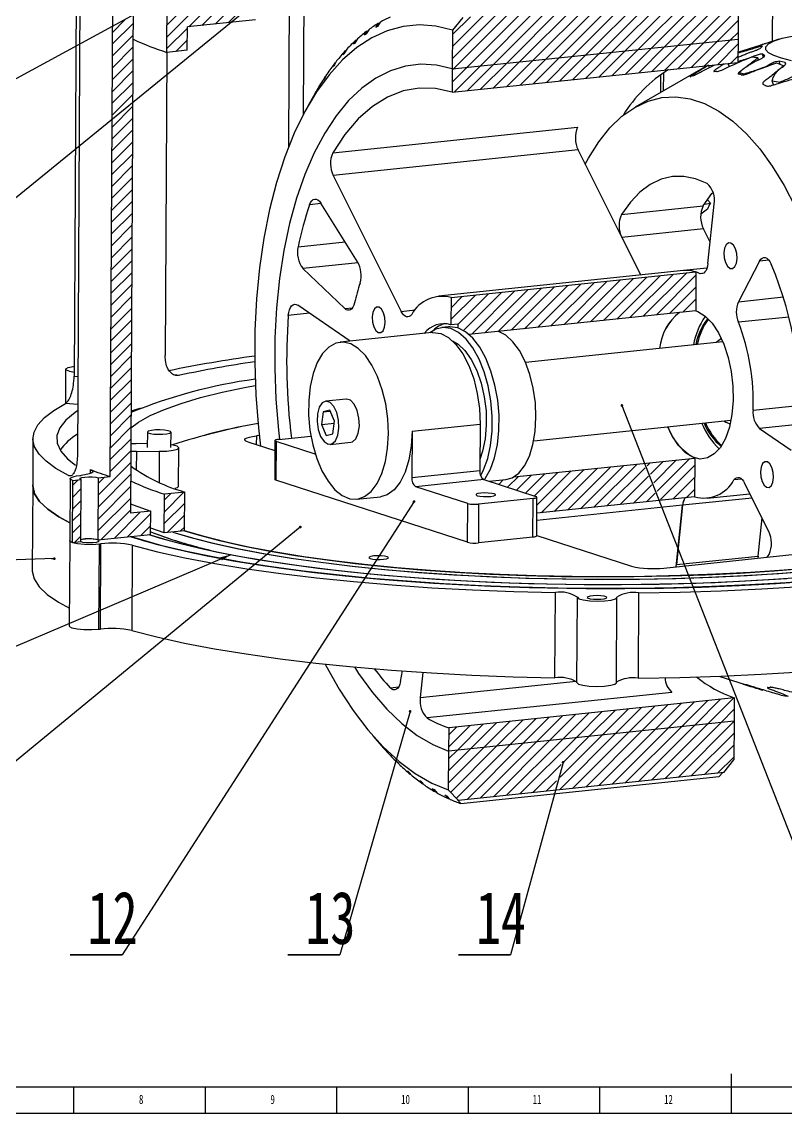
# Model space of a CAD drawing. Header units: millimetres. Extents: x 0 to 1189, y 0 to 841.
# Drawn here: x 332.2 to 622.8, y 0 to 415 of the extents above; entities that cross this region are included whole.
import ezdxf

# ---------------------------------------------------------------- set-up
doc = ezdxf.new("R2010")
doc.units = ezdxf.units.MM
doc.layers.add('10', color=7, linetype='Continuous')
doc.layers.add('5', color=7, linetype='Continuous')
doc.styles.add('SLDTEXTSTYLE5', font='TXT', dxfattribs={"width": 0.7})
doc.dimstyles.new('SLDDIMSTYLE0', dxfattribs={"dimtxt": 0.18, "dimasz": 1.016, "dimexe": 0, "dimexo": 0.0625, "dimgap": 0, "dimtad": 0, "dimtih": 1, "dimtoh": 1, "dimdec": 0, "dimrnd": 1e-09, "dimzin": 0, "dimdsep": 46, "dimtxsty": 'Standard', "dimblk1": 'DOT', "dimblk2": 'DOT', "dimsah": 1, "dimcen": 0.09, "dimadec": 0, "dimazin": 0, "dimtfac": 1.016, "dimtdec": 0, "dimtofl": 0, "dimtmove": 0, "dimatfit": 3, "dimldrblk": 'DOT', "dimfxl": 0, "dimfrac": 2, "dimtolj": 1, "dimtzin": 0, "dimarcsym": 0})
doc.dimstyles.new('SLDDIMSTYLE1', dxfattribs={"dimtxt": 0.18, "dimasz": 4.08, "dimexe": 0, "dimexo": 0.0625, "dimgap": 0, "dimtad": 0, "dimtih": 1, "dimtoh": 1, "dimdec": 0, "dimrnd": 1e-09, "dimzin": 0, "dimdsep": 46, "dimtxsty": 'Standard', "dimsah": 1, "dimcen": 0.09, "dimadec": 0, "dimazin": 0, "dimtfac": 4.08, "dimtdec": 0, "dimtofl": 0, "dimtmove": 0, "dimatfit": 3, "dimfxl": 0, "dimfrac": 2, "dimtolj": 1, "dimtzin": 0, "dimarcsym": 0})

# ---------------------------------------------------------------- blocks, each defined once
blk = doc.blocks.new('SW_HATCH_0')
at = {"color": 0, "linetype": 'Continuous', "lineweight": 18}
for p, q in [((-187.89, 108.46), (-171.44, 124.91)), ((-182.87, 108.98), (-166.43, 125.43)), ((-177.86, 109.51), (-162.4, 124.97)), ((-196.12, 104.72), (-176.46, 124.38)), ((-196.1, 109.23), (-181.47, 123.86)), ((-172.84, 110.04), (-162.43, 120.45)), ((-21.92, 99.32), (-0.54, 120.7)), ((-16.9, 99.84), (4.48, 121.22)), ((-11.89, 100.36), (9.49, 121.75)), ((-6.87, 100.89), (14.51, 122.27)), ((-1.86, 101.41), (18.25, 121.52)), ((-62.04, 95.12), (-40.66, 116.5)), ((-57.02, 95.64), (-35.64, 117.02)), ((-52.01, 96.17), (-30.63, 117.55)), ((-46.99, 96.69), (-25.61, 118.07)), ((-41.98, 97.22), (-20.6, 118.6)), ((-36.96, 97.74), (-15.58, 119.12)), ((-31.95, 98.27), (-10.57, 119.65)), ((-26.93, 98.79), (-5.55, 120.17)), ((3.16, 101.94), (20.45, 119.23)), ((-87.59, 96.5), (-70.74, 113.35)), ((-87.57, 101.02), (-75.76, 112.83)), ((-87.54, 105.54), (-80.77, 112.3)), ((-87.11, 92.5), (-65.73, 113.88)), ((-82.09, 93.02), (-60.71, 114.4)), ((-77.08, 93.55), (-55.7, 114.93)), ((-72.07, 94.07), (-50.68, 115.45)), ((-67.05, 94.59), (-45.67, 115.97)), ((8.17, 102.46), (21.09, 115.39)), ((-216.82, 101.98), (-209.02, 109.78)), ((-216.79, 106.49), (-212.18, 111.1)), ((-196.15, 100.2), (-188.35, 108)), ((13.19, 102.99), (21.07, 110.87)), ((-216.85, 97.46), (-209.05, 105.26)), ((18.2, 103.51), (21.04, 106.35)), ((-216.87, 92.95), (-209.07, 100.75)), ((-192.74, 99.12), (-188.37, 103.48)), ((-26.77, 89.97), (-16.9, 99.84)), ((-21.76, 90.5), (-11.89, 100.36)), ((-16.74, 91.02), (-6.87, 100.89)), ((-11.73, 91.55), (-1.86, 101.41)), ((-6.71, 92.07), (3.16, 101.94)), ((-1.7, 92.6), (8.17, 102.46)), ((3.32, 93.12), (13.19, 102.99)), ((8.33, 93.64), (18.2, 103.51)), ((13.35, 94.17), (21.02, 101.84)), ((-216.9, 88.43), (-209.1, 96.23)), ((-66.89, 85.78), (-57.02, 95.64)), ((-61.87, 86.3), (-52.01, 96.17)), ((-56.86, 86.82), (-46.99, 96.69)), ((-51.84, 87.35), (-41.98, 97.22)), ((-46.83, 87.87), (-36.96, 97.74)), ((-41.82, 88.4), (-31.95, 98.27)), ((-36.8, 88.92), (-26.93, 98.79)), ((-31.79, 89.45), (-21.92, 99.32)), ((18.36, 94.69), (20.99, 97.32)), ((-216.92, 83.92), (-209.12, 91.72)), ((-87.64, 87.47), (-82.09, 93.02)), ((-87.62, 91.99), (-87.11, 92.5)), ((-86.95, 83.68), (-77.08, 93.55)), ((-81.93, 84.2), (-72.07, 94.07)), ((-76.92, 84.73), (-67.05, 94.59)), ((-71.9, 85.25), (-62.04, 95.12)), ((-216.95, 79.4), (-209.15, 87.2)), ((-216.97, 74.89), (-209.17, 82.69)), ((-217, 70.37), (-209.2, 78.17)), ((-217.02, 65.86), (-209.22, 73.66)), ((-217.05, 61.34), (-209.25, 69.14)), ((-217.07, 56.83), (-209.27, 64.63)), ((-217.1, 52.31), (-209.3, 60.11)), ((-217.12, 47.8), (-209.32, 55.59)), ((-217.15, 43.28), (-209.35, 51.08)), ((-217.17, 38.77), (-209.37, 46.56)), ((-217.2, 34.25), (-209.4, 42.05)), ((-217.22, 29.73), (-209.42, 37.53)), ((-217.25, 25.22), (-209.45, 33.02)), ((-217.27, 20.7), (-209.47, 28.5)), ((-217.3, 16.19), (-209.5, 23.99)), ((-217.32, 11.67), (-209.52, 19.47)), ((-217.35, 7.16), (-209.55, 14.96)), ((-35.1, -3.67), (-18.66, 12.77)), ((-30.09, -3.15), (-13.64, 13.3)), ((-25.07, -2.62), (-8.63, 13.82)), ((-20.06, -2.1), (-3.61, 14.35)), ((-15.04, -1.57), (1.4, 14.87)), ((-10.03, -1.05), (5.02, 14)), ((-217.37, 2.64), (-209.57, 10.44)), ((-75.22, -7.87), (-58.77, 8.58)), ((-70.21, -7.34), (-53.76, 9.1)), ((-65.19, -6.82), (-48.75, 9.63)), ((-60.18, -6.3), (-43.73, 10.15)), ((-55.16, -5.77), (-38.72, 10.68)), ((-50.15, -5.25), (-33.7, 11.2)), ((-45.13, -4.72), (-28.69, 11.72)), ((-40.12, -4.2), (-23.67, 12.25)), ((-5.01, -0.52), (4.99, 9.48)), ((-217.4, -1.87), (-209.6, 5.93)), ((-88.14, -2.83), (-78.83, 6.48)), ((-88.12, 1.68), (-83.85, 5.95)), ((-85.57, -4.75), (-73.82, 7)), ((-83.36, -7.03), (-68.8, 7.53)), ((-80.24, -8.39), (-63.79, 8.05)), ((0, 0), (4.97, 4.97)), ((-217.42, -6.39), (-209.62, 1.41)), ((-217.45, -10.9), (-209.65, -3.1)), ((-217.47, -15.42), (-209.68, -7.62)), ((-217.5, -19.93), (-209.7, -12.13)), ((-217.52, -24.45), (-209.73, -16.65)), ((-217.55, -28.96), (-209.75, -21.17)), ((-217.57, -33.48), (-209.78, -25.68)), ((-217.6, -37.99), (-209.8, -30.2)), ((-217.63, -42.51), (-209.83, -34.71)), ((-217.65, -47.03), (-209.85, -39.23)), ((-217.68, -51.54), (-209.88, -43.74)), ((-217.7, -56.06), (-209.9, -48.26)), ((-217.73, -60.57), (-209.93, -52.77)), ((-222.3, -69.64), (-209.95, -57.29)), ((-33.81, -74.22), (-17.36, -57.77)), ((-13.53, -58.43), (-12.35, -57.25)), ((-12.26, -61.65), (-7.33, -56.73)), ((-10.99, -64.87), (-2.32, -56.2)), ((-9.71, -68.09), (2.7, -55.68)), ((-222.33, -74.15), (-209.98, -61.8)), ((-63.21, -67.7), (-57.48, -61.97)), ((-59.81, -68.79), (-52.47, -61.45)), ((-56.42, -69.89), (-47.45, -60.92)), ((-55.47, -73.43), (-42.44, -60.4)), ((-53.87, -76.32), (-37.42, -59.87)), ((-48.85, -75.8), (-32.41, -59.35)), ((-43.84, -75.27), (-27.39, -58.82)), ((-38.82, -74.75), (-22.38, -58.3)), ((-28.8, -73.7), (-14.3, -59.2)), ((-8.44, -71.3), (4.61, -58.25)), ((-231.97, -65.84), (-229.95, -63.82)), ((-222.35, -78.67), (-210, -66.32)), ((-222.28, -65.12), (-219.92, -62.77)), ((-73.38, -64.4), (-73.28, -64.3)), ((-69.99, -65.5), (-68.27, -63.78)), ((-66.6, -66.6), (-62.5, -62.5)), ((-23.78, -73.17), (-13.03, -62.42)), ((-18.77, -72.65), (-11.76, -65.64)), ((-3.72, -71.07), (4.59, -62.76)), ((-232, -70.35), (-228.75, -67.1)), ((-197.13, -75.9), (-189.67, -68.44)), ((-197.1, -71.38), (-194.69, -68.96)), ((-13.75, -72.12), (-10.48, -68.86)), ((1.29, -70.55), (4.56, -67.28)), ((-232.02, -74.87), (-228.77, -71.62)), ((-222.38, -83.18), (-210.03, -70.83)), ((-197.15, -80.41), (-189.36, -72.61)), ((-232.05, -79.38), (-228.8, -76.14)), ((-221.16, -86.46), (-210.05, -75.35)), ((-216.15, -85.93), (-206.28, -76.07)), ((-211.13, -85.41), (-202.3, -76.58)), ((-196.09, -83.83), (-189.38, -77.13)), ((-232.07, -83.9), (-228.82, -80.65)), ((-206.12, -84.88), (-202.33, -81.1)), ((-191.07, -83.31), (-189.41, -81.64)), ((-231.19, -87.51), (-228.85, -85.17)), ((-15.5, -159.19), (-5.64, -149.32)), ((-10.49, -158.66), (-0.62, -148.8)), ((-5.48, -158.14), (4.39, -148.27)), ((-0.46, -157.62), (9.41, -147.75)), ((4.55, -157.09), (14.42, -147.22)), ((9.57, -156.57), (19.44, -146.7)), ((-55.62, -163.39), (-45.75, -153.52)), ((-50.61, -162.86), (-40.74, -152.99)), ((-45.59, -162.34), (-35.73, -152.47)), ((-40.58, -161.81), (-30.71, -151.94)), ((-35.56, -161.29), (-25.7, -151.42)), ((-30.55, -160.76), (-20.68, -150.9)), ((-25.53, -160.24), (-15.67, -150.37)), ((-20.52, -159.71), (-10.65, -149.85)), ((14.58, -156.04), (19.61, -151.02)), ((-89.05, -165.38), (-80.86, -157.19)), ((-85.71, -166.53), (-75.84, -156.67)), ((-80.7, -166.01), (-70.83, -156.14)), ((-75.68, -165.48), (-65.81, -155.62)), ((-70.67, -164.96), (-60.8, -155.09)), ((-65.65, -164.44), (-55.78, -154.57)), ((-60.64, -163.91), (-50.77, -154.04)), ((-21.84, -179), (-0.46, -157.62)), ((-16.83, -178.47), (4.55, -157.09)), ((-11.81, -177.95), (9.57, -156.57)), ((-6.8, -177.42), (14.58, -156.04)), ((-1.78, -176.9), (19.58, -155.53)), ((-89.02, -160.87), (-85.87, -157.71)), ((-61.96, -183.19), (-40.58, -161.81)), ((-46.91, -181.62), (-25.53, -160.24)), ((-46.58, -176.79), (-30.55, -160.76)), ((-45.49, -171.21), (-35.56, -161.29)), ((-41.9, -181.09), (-20.52, -159.71)), ((-36.89, -180.57), (-15.5, -159.19)), ((-31.87, -180.04), (-10.49, -158.66)), ((-26.86, -179.52), (-5.48, -158.14)), ((3.23, -176.37), (19.56, -160.05)), ((-89.13, -178.93), (-75.68, -165.48)), ((-88.25, -182.54), (-70.67, -164.96)), ((-86.05, -184.83), (-65.65, -164.44)), ((-82.02, -185.29), (-60.64, -163.91)), ((-77, -184.77), (-55.62, -163.39)), ((-71.99, -184.24), (-50.61, -162.86)), ((-66.97, -183.72), (-45.59, -162.34)), ((8.25, -175.85), (19.53, -164.56)), ((-89.1, -174.41), (-80.7, -166.01)), ((-89.08, -169.9), (-85.71, -166.53)), ((13.26, -175.32), (19.51, -169.08)), ((-56.94, -182.67), (-46.24, -171.97)), ((-51.93, -182.14), (-48.03, -178.25))]:
    blk.add_line(p, q, dxfattribs=at)
blk = doc.blocks.new('_Dot')
at = {"color": 0, "linetype": 'ByBlock', "lineweight": -2}
blk.add_line((-0.5, 0), (-1, 0), dxfattribs=at)
at = {"color": 0, "linetype": 'ByBlock', "const_width": 0.5}
blk.add_lwpolyline([(-0.25, 0, 1), (0.25, 0, 1)], format="xyb", close=True, dxfattribs=at)
blk = doc.blocks.new('SW_NOTE_0_11')
at = {"layer": '10', "color": 0}
for p, q in [((-19.78, 0), (0, 0)), ((0, 0), (-19.78, 0)), ((-19.78, 0), (0, 0)), ((0, 0), (-19.78, 0)), ((-19.78, 0), (0, 0)), ((0, 0), (-19.78, 0))]:
    blk.add_line(p, q, dxfattribs=at)
at = {"layer": '10', "color": 0, "insert": (-3.67, 24.07), "char_height": 20, "attachment_point": 2, "style": 'SLDTEXTSTYLE5'}
blk.add_mtext('12', dxfattribs=at)
blk = doc.blocks.new('SW_NOTE_0_12')
at = {"layer": '10', "color": 0}
for p, q in [((-19.78, 0), (0, 0)), ((0, 0), (-19.78, 0)), ((-19.78, 0), (0, 0)), ((0, 0), (-19.78, 0)), ((-19.78, 0), (0, 0)), ((0, 0), (-19.78, 0))]:
    blk.add_line(p, q, dxfattribs=at)
at = {"layer": '10', "color": 0, "insert": (-3.67, 24.07), "char_height": 20, "attachment_point": 2, "style": 'SLDTEXTSTYLE5'}
blk.add_mtext('13', dxfattribs=at)
blk = doc.blocks.new('SW_NOTE_0_13')
at = {"layer": '10', "color": 0}
for p, q in [((-19.78, 0), (0, 0)), ((0, 0), (-19.78, 0)), ((-19.78, 0), (0, 0)), ((0, 0), (-19.78, 0)), ((-19.78, 0), (0, 0)), ((0, 0), (-19.78, 0))]:
    blk.add_line(p, q, dxfattribs=at)
at = {"layer": '10', "color": 0, "insert": (-3.67, 24.07), "char_height": 20, "attachment_point": 2, "style": 'SLDTEXTSTYLE5'}
blk.add_mtext('14', dxfattribs=at)

msp = doc.modelspace()

# ---------------------------------------------------------------- linework, layer by layer
at = {"color": 7, "linetype": 'Continuous', "lineweight": 25}
for p, q in [((365.76, 242.05), (367.9, 626.62)), ((374.88, 487.45), (373.44, 228.12)), ((353.16, 481.37), (352.04, 280.25)), ((354.51, 473.69), (353.27, 249.72)), ((387.34, 403.34), (387.52, 435.76)), ((617.69, 407.61), (617.83, 431.76)), ((433.67, 367.58), (434, 425.85)), ((439.28, 379.9), (439.54, 426.01)), ((604.61, 423.13), (604.53, 408.39)), ((421.02, 415.7), (395.15, 413)), ((499.87, 416.59), (495.97, 411.76)), ((395.1, 404.16), (395.15, 413)), ((462.47, 409.91), (463.4, 411.46)), ((464.07, 411.95), (463.14, 410.41)), ((463.4, 411.46), (463.8, 411.5)), ((466.78, 412.81), (467.75, 414.38)), ((468.44, 414.79), (467.47, 413.22)), ((467.75, 414.38), (468.22, 414.43)), ((495.97, 411.76), (495.88, 397.03)), ((458.3, 406.46), (459.2, 407.97)), ((459.84, 408.55), (458.95, 407.04)), ((459.2, 407.97), (459.52, 408)), ((495.88, 397.03), (604.53, 408.39)), ((604.53, 408.39), (604.48, 399.55)), ((620, 408.33), (618.22, 407.78)), ((387.31, 403.35), (386.66, 288.11)), ((395.1, 404.16), (387.34, 403.34)), ((454.3, 402.45), (455.15, 403.92)), ((455.77, 404.59), (454.92, 403.12)), ((455.15, 403.92), (455.4, 403.95)), ((613.26, 405.05), (613.84, 405.69)), ((614.68, 402.08), (613.8, 402.72)), ((614.18, 401.48), (613.8, 402.72)), ((450.47, 397.91), (451.29, 399.34)), ((451.88, 400.09), (451.07, 398.66)), ((451.29, 399.34), (451.46, 399.36)), ((495.83, 388.19), (604.48, 399.55)), ((593.68, 397.61), (593.3, 398.38)), ((602.35, 399.33), (600.75, 398.92)), ((600.75, 398.92), (601.18, 397.93)), ((612.37, 400.5), (612.12, 401.26)), ((622.41, 399.44), (620.24, 399.96)), ((620.54, 398.78), (620.24, 399.96)), ((622.41, 399.44), (622.55, 398.86)), ((446.84, 392.86), (447.62, 394.24)), ((448.18, 395.07), (447.4, 393.69)), ((447.62, 394.24), (447.72, 394.25)), ((495.88, 397.03), (495.83, 388.19)), ((591.14, 397.29), (565.39, 382.51)), ((575.06, 394.82), (575.02, 388.03)), ((576.16, 395.58), (576.12, 388.67)), ((605.43, 394.85), (605.06, 395.78)), ((621.83, 398.17), (621.82, 398.21)), ((617.99, 390.96), (617.52, 392.53)), ((620.51, 392.05), (620.54, 391.95)), ((443.71, 387.85), (440.75, 382.61)), ((443.41, 387.32), (444.16, 388.64)), ((444.68, 389.55), (443.94, 388.23)), ((444.16, 388.64), (444.17, 388.65)), ((450.42, 365.15), (543.54, 374.89)), ((543.72, 366.28), (450.6, 356.54)), ((567.51, 318.67), (543.72, 366.28)), ((450.6, 356.54), (476.42, 304.86)), ((445.98, 345.88), (441.6, 345.42)), ((459.84, 323.76), (445.9, 346.02)), ((560.23, 341.73), (591.27, 344.98)), ((591.79, 345.6), (594.03, 346.07)), ((594.03, 346.07), (593.07, 347.13)), ((593.1, 323.08), (595.46, 345.65)), ((592.88, 343.73), (590.44, 341.85)), ((591.39, 336.26), (560.35, 333.01)), ((593.94, 331.15), (591.39, 336.26)), ((560.35, 333.01), (567.51, 318.67)), ((437.23, 329.47), (455.09, 331.34)), ((612.7, 323.98), (604.66, 308.54)), ((616.28, 324.35), (612.7, 323.98)), ((460.08, 323.34), (439.09, 321.14)), ((439.09, 321.14), (454.95, 305.93)), ((583.76, 320.37), (490.64, 310.63)), ((495.4, 310.09), (588.52, 319.84)), ((592.72, 321.31), (583.76, 320.37)), ((588.52, 319.84), (588.44, 305.1)), ((589.89, 319.31), (591.54, 319.48)), ((457.02, 293.54), (437.1, 307.21)), ((495.4, 310.09), (495.34, 299.78)), ((604.66, 308.54), (621.79, 310.34)), ((441.5, 304.19), (433.5, 303.35)), ((454.95, 305.93), (457.97, 306.24)), ((476.42, 304.86), (481.78, 305.42)), ((588.44, 305.1), (502.17, 296.08)), ((494.47, 298.96), (491.88, 298.69)), ((497.93, 300.05), (495.34, 299.78)), ((497.93, 300.05), (497.92, 298.58)), ((623.92, 302.72), (604.69, 300.71)), ((488.16, 296.8), (453.24, 293.14)), ((598.73, 293.28), (523.72, 285.43)), ((348.83, 282.85), (348.76, 269.95)), ((352.04, 280.25), (353.44, 280.14)), ((389.92, 280.89), (392.2, 280.56)), ((353.38, 269.48), (348.79, 269.85)), ((455.5, 271.51), (447.74, 270.7)), ((446.71, 266.62), (446.07, 261.86)), ((449.24, 267.26), (446.71, 266.62)), ((446.71, 266.62), (449.4, 266.9)), ((451.13, 263.13), (449.24, 267.26)), ((610.26, 267.31), (628.49, 269.22)), ((446.07, 261.86), (451.03, 262.38)), ((446.07, 261.86), (447.96, 257.73)), ((450.49, 258.36), (451.13, 263.13)), ((480.61, 259.33), (506.48, 262.03)), ((506.48, 262.03), (506.38, 244.35)), ((526.84, 255.6), (601.86, 263.44)), ((628.52, 262), (612.7, 260.35)), ((379.91, 258.99), (379.87, 253.1)), ((388.87, 253.05), (388.91, 258.94)), ((421.35, 257.53), (421.33, 254.2)), ((422.52, 257.65), (421.35, 257.53)), ((429.9, 256.21), (442.09, 257.48)), ((447.96, 257.73), (450.49, 258.36)), ((480.61, 259.33), (480.51, 241.65)), ((612.7, 260.35), (624.69, 252.12)), ((336.39, 256.55), (336.29, 238.87)), ((379.88, 254.53), (375.6, 254.59)), ((418.15, 255.24), (428.4, 251.92)), ((428.42, 255.73), (428.34, 241)), ((428.83, 255.44), (428.75, 240.71)), ((443.77, 250.6), (428.83, 255.44)), ((449.46, 254.29), (457.22, 255.1)), ((375.72, 251.63), (375.68, 244.51)), ((375.72, 251.63), (384.43, 251.67)), ((384.43, 251.67), (384.36, 239.84)), ((391.79, 238.3), (391.87, 253.03)), ((519.21, 241.9), (588.13, 249.11)), ((588.13, 249.11), (588.04, 234.38)), ((373.78, 245.95), (373.54, 245.94)), ((349.89, 242.47), (350.57, 242.52)), ((350.5, 241.28), (350.37, 217.7)), ((351.53, 240.56), (354.77, 240.9)), ((354.2, 242.47), (354.73, 242.52)), ((354.64, 217.32), (354.77, 240.9)), ((358.24, 243.27), (358.25, 244.7)), ((361.23, 241.57), (361.1, 218)), ((361.23, 241.57), (365.76, 242.05)), ((501.68, 217.07), (428.75, 240.71)), ((480.51, 241.65), (506.38, 244.35)), ((507.88, 240.91), (482.01, 238.21)), ((507.88, 240.91), (527.63, 234.51)), ((509.92, 240.25), (516.23, 240.91)), ((605.97, 241.09), (602.99, 240.78)), ((336.29, 238.87), (336.11, 206.46)), ((351.4, 216.98), (351.53, 240.56)), ((501.77, 231.8), (482.01, 238.21)), ((616.22, 221.2), (607.02, 239.61)), ((386.32, 220.64), (386.4, 235.37)), ((394.16, 236.18), (386.4, 235.37)), ((394.08, 221.45), (394.16, 236.18)), ((459.48, 233.47), (468.54, 234.41)), ((526.57, 233.75), (505.87, 231.58)), ((526.48, 219.01), (526.57, 233.75)), ((527.96, 219.49), (528.05, 234.22)), ((588.04, 234.38), (528.01, 228.1)), ((609.88, 233.89), (583.47, 231.13)), ((592.81, 233.84), (609.05, 235.54)), ((381.2, 228.94), (373.44, 228.12)), ((381.15, 220.09), (381.2, 228.94)), ((501.68, 217.07), (501.77, 231.8)), ((505.87, 231.58), (505.79, 216.85)), ((583.47, 231.13), (528, 225.33)), ((581.02, 207.78), (583.47, 231.13)), ((583.47, 231.13), (581.1, 208.56)), ((612.14, 211.81), (613.66, 226.31)), ((361.1, 218), (381.15, 220.09)), ((386.32, 220.64), (381.16, 222.42)), ((394.08, 221.45), (386.32, 220.64)), ((350.37, 217.7), (350.19, 185.29)), ((351.4, 216.98), (354.64, 217.32)), ((361.49, 184.01), (361.67, 216.43)), ((361.67, 216.43), (362.2, 216.48)), ((362.02, 184.07), (362.2, 216.48)), ((374.16, 215.93), (373.97, 183.51)), ((526.48, 219.01), (505.79, 216.85)), ((527.96, 219.64), (564.02, 207.95)), ((576.34, 207.29), (677.22, 217.84)), ((581.1, 208.56), (612.14, 211.81)), ((612.14, 211.81), (612.09, 211.03)), ((615.63, 211.4), (616.34, 212.48)), ((581.05, 207.78), (581.1, 208.56)), ((534.88, 165.55), (535.06, 197.97)), ((543.27, 163.72), (543.45, 196.14)), ((543.45, 196.14), (543.46, 196.2)), ((558.27, 163.66), (558.45, 196.08)), ((558.45, 196.08), (558.45, 196.19)), ((566.71, 197.84), (566.53, 165.42)), ((361.49, 184.01), (362.02, 184.07)), ((476.23, 164.17), (476.96, 168.13)), ((484.71, 167.6), (483.71, 158.03)), ((597.26, 166.16), (607.21, 162.94)), ((472.23, 161.78), (475.51, 162.12)), ((483.71, 158.03), (543.01, 164.23)), ((579.38, 160.01), (486.26, 150.27)), ((603.13, 157.91), (494.49, 146.54)), ((603.13, 157.91), (603.08, 149.07)), ((603.08, 149.07), (494.44, 137.7)), ((494.49, 146.54), (494.44, 137.7)), ((603.08, 149.07), (603, 134.33)), ((465.78, 143.36), (469.76, 138.84)), ((470.68, 137.8), (469.67, 138.95)), ((470.38, 138.17), (471.38, 137.03)), ((470.68, 137.8), (470.7, 137.8)), ((494.44, 137.7), (494.36, 122.97)), ((475.23, 133.08), (474.18, 134.27)), ((474.9, 133.58), (475.95, 132.39)), ((475.23, 133.08), (475.33, 133.09)), ((599.09, 129.51), (603, 134.33)), ((479.89, 128.89), (478.79, 130.12)), ((479.52, 129.51), (480.62, 128.28)), ((479.89, 128.89), (480.06, 128.9)), ((599.09, 129.51), (498.21, 118.95)), ((598.57, 129.45), (597.41, 128.02)), ((484.62, 125.24), (483.48, 126.51)), ((484.22, 125.99), (485.36, 124.73)), ((484.62, 125.24), (484.87, 125.27)), ((499.12, 117.74), (597.41, 128.02)), ((489.42, 122.16), (488.23, 123.46)), ((488.98, 123.03), (490.17, 121.73)), ((489.42, 122.16), (489.74, 122.2)), ((494.25, 119.66), (493.02, 120.98)), ((493.77, 120.64), (495.01, 119.32)), ((494.36, 122.97), (498.21, 118.95)), ((494.25, 119.66), (494.66, 119.7)), ((499.12, 117.74), (497.83, 119.08))]:
    msp.add_line(p, q, dxfattribs=at)
at = {"color": 7, "linetype": 'Continuous', "lineweight": 25, "flags": 128}
for points in [[(495.97, 411.76), (489.65, 413.29), (483.37, 413.76), (477.18, 413.18), (471.12, 411.55), (465.23, 408.88), (459.55, 405.2), (454.14, 400.51), (449.01, 394.87), (444.23, 388.31), (439.8, 380.88), (435.78, 372.63), (432.18, 363.62), (429.04, 353.92), (426.38, 343.6), (424.21, 332.72), (422.55, 321.38), (421.41, 309.64), (420.81, 297.6), (420.74, 285.35), (421.21, 272.96), (422.21, 260.53), (422.99, 253.67)], [(624.91, 400.17), (621.07, 401.09), (618.1, 402.12), (616.07, 403.22), (615.06, 404.36), (615.09, 405.51), (616.16, 406.64), (618.24, 407.71), (621.27, 408.7), (625.16, 409.57)], [(604.5, 403.33), (604.66, 403.41), (604.85, 403.49)], [(495.88, 397.03), (489.89, 398.45), (483.93, 398.81), (478.07, 398.12), (472.35, 396.37), (466.8, 393.59), (461.49, 389.79), (456.45, 385), (451.72, 379.27), (447.34, 372.63), (443.34, 365.15), (439.76, 356.88), (436.63, 347.89), (433.97, 338.25), (431.8, 328.04), (430.14, 317.34), (429.01, 306.24), (428.41, 294.83), (428.34, 283.2), (428.81, 271.43), (429.82, 259.64), (430.21, 256.24)], [(495.88, 397.03), (489.89, 398.45), (483.93, 398.81), (478.07, 398.12), (472.35, 396.37), (466.8, 393.59), (461.49, 389.79), (456.45, 385), (451.72, 379.27), (447.34, 372.63), (443.34, 365.15), (439.76, 356.88), (436.63, 347.89), (433.97, 338.25), (431.8, 328.04), (430.14, 317.34), (429.01, 306.24), (428.41, 294.83), (428.34, 283.2), (428.81, 271.43), (429.82, 259.64), (430.21, 256.24)], [(443.71, 387.85), (443.8, 388.02), (444.16, 388.64)], [(495.83, 388.19), (489.52, 389.61), (483.26, 389.78), (477.13, 388.68), (471.18, 386.34), (465.47, 382.77), (460.08, 378.02), (455.04, 372.12), (450.42, 365.15)], [(546.41, 360.9), (547.63, 363.15), (551.55, 369.35), (555.82, 374.66), (560.4, 379.03), (565.25, 382.42), (570.32, 384.8), (575.57, 386.14), (580.93, 386.42), (586.37, 385.66), (591.83, 383.85), (597.25, 381.01), (602.59, 377.17), (607.79, 372.37), (612.8, 366.65), (617.57, 360.07), (622.06, 352.69), (626.23, 344.58)], [(592.82, 353.46), (588.38, 355.3), (583.94, 356.19), (579.56, 356.12), (575.28, 355.08), (571.15, 353.1), (567.24, 350.18), (563.58, 346.38), (560.23, 341.73)], [(591.27, 344.98), (594.62, 349.63), (595.04, 350.11)], [(441.6, 345.42), (441.97, 346.27), (442.42, 346.93), (442.96, 347.37), (443.54, 347.58), (444.15, 347.54), (444.76, 347.26), (445.35, 346.74), (445.9, 346.02)], [(600.57, 322), (601.52, 321.23), (602.49, 321.18), (603.34, 321.88), (603.93, 323.21), (604.18, 324.97), (604.05, 326.89), (603.56, 328.69), (602.78, 330.08), (601.84, 330.85), (600.87, 330.9), (600.02, 330.2), (599.43, 328.87), (599.18, 327.11), (599.31, 325.19), (599.8, 323.39), (600.57, 322)], [(612.7, 323.98), (613.16, 324.67), (613.7, 325.13), (614.29, 325.36), (614.91, 325.32), (615.53, 325.04), (616.14, 324.52), (616.69, 323.78), (617.17, 322.85)], [(593.1, 323.08), (592.94, 322.1), (592.7, 321.23), (592.36, 320.47), (591.96, 319.87), (591.49, 319.45), (590.98, 319.21), (590.44, 319.16), (589.89, 319.31)], [(433.5, 303.35), (433.65, 304.47), (433.92, 305.46), (434.29, 306.3), (434.75, 306.95), (435.29, 307.37), (435.87, 307.56), (436.48, 307.51), (437.1, 307.21)], [(458.73, 308.09), (458.46, 307.2), (458.1, 306.45), (457.67, 305.86), (457.18, 305.46), (456.64, 305.27), (456.07, 305.28), (455.51, 305.5), (454.95, 305.93)], [(468.99, 305.7), (468.04, 306.47), (467.07, 306.51), (466.23, 305.82), (465.63, 304.49), (465.38, 302.73), (465.51, 300.81), (466, 299.01), (466.78, 297.62), (467.72, 296.85), (468.69, 296.8), (469.54, 297.5), (470.13, 298.83), (470.38, 300.59), (470.26, 302.51), (469.76, 304.31), (468.99, 305.7)], [(480.45, 303.69), (480.01, 303.19), (479.52, 302.86), (478.99, 302.73), (478.44, 302.79), (477.89, 303.05), (477.36, 303.49), (476.87, 304.1), (476.42, 304.86)], [(588.44, 305.1), (589.2, 304.81), (592, 303.08), (594.65, 300.35), (597.05, 296.72), (599.12, 292.35), (600.77, 287.38), (601.94, 282.02), (602.59, 276.47), (602.69, 270.95), (602.23, 265.66), (601.24, 260.82), (599.75, 256.59), (597.82, 253.16), (595.52, 250.65), (592.95, 249.15), (590.19, 248.73), (587.36, 249.4), (584.57, 251.13), (581.92, 253.86), (581.92, 253.86)], [(508.06, 240.85), (508.37, 241.28), (510.38, 244.86), (511.95, 249.21), (513.05, 254.19), (513.62, 259.63), (513.65, 265.34), (513.14, 271.13), (512.11, 276.8), (510.58, 282.15), (508.62, 287.02), (506.29, 291.22), (503.67, 294.62), (500.85, 297.1), (497.92, 298.58), (494.99, 299), (494.47, 298.96)], [(506.69, 242.44), (507.79, 244.59), (509.37, 248.94), (510.46, 253.92), (511.03, 259.36), (511.06, 265.07), (510.55, 270.86), (509.52, 276.53), (508, 281.88), (506.04, 286.75), (503.71, 290.95), (501.09, 294.35), (498.26, 296.83), (495.33, 298.31), (492.4, 298.73), (489.56, 298.09), (487.28, 296.7)], [(488.16, 296.8), (488.48, 296.82), (491.45, 296.43), (494.41, 294.9), (497.25, 292.3), (499.86, 288.72), (502.14, 284.31), (504.01, 279.24), (505.38, 273.69), (506.22, 267.88), (506.48, 262.03)], [(516.23, 240.91), (518.65, 241.6), (521.16, 243.38), (523.36, 246.15), (525.18, 249.81), (526.54, 254.22), (527.4, 259.21), (527.7, 264.58), (527.46, 270.13), (526.66, 275.65), (525.36, 280.92), (523.59, 285.75), (521.42, 289.94), (518.94, 293.33), (516.24, 295.8), (513.42, 297.25)], [(471.56, 258.38), (471.31, 264.05), (470.53, 269.69), (469.23, 275.09), (467.47, 280.08), (465.31, 284.45), (462.82, 288.06), (460.1, 290.78), (457.25, 292.51), (454.36, 293.17), (451.55, 292.76), (448.91, 291.29), (446.53, 288.8), (444.52, 285.39), (442.93, 281.19), (441.83, 276.33), (441.25, 271.01), (441.22, 265.41), (441.74, 259.73), (442.78, 254.18), (444.32, 248.96), (446.29, 244.26), (448.62, 240.25), (451.24, 237.07), (454.04, 234.84), (456.92, 233.64), (459.78, 233.51), (462.52, 234.45), (465.04, 236.44), (467.24, 239.4), (469.05, 243.23), (470.41, 247.78), (471.25, 252.89), (471.56, 258.38)], [(495.92, 293.66), (498.06, 292.45), (500.69, 289.99), (503.09, 286.6), (505.17, 282.42), (506.84, 277.63), (508.04, 272.42), (508.7, 267), (508.81, 261.59), (508.36, 256.43), (507.37, 251.7), (506.28, 248.53)], [(598.19, 294.51), (596.28, 293.06), (596.25, 293.02)], [(352.05, 281.68), (350.42, 281.98), (349.1, 282.48), (348.89, 283.02), (349.81, 283.54), (351.72, 283.94), (352.06, 283.99)], [(373.62, 260.64), (376.59, 262.8), (381, 265.24), (386.42, 267.61), (392.81, 269.89), (400.14, 272.07), (408.36, 274.13), (417.43, 276.05), (421.01, 276.74)], [(349.89, 242.47), (345.15, 245.14), (341.42, 247.87), (338.71, 250.63), (337.03, 253.42), (336.39, 256.21), (336.8, 259), (338.26, 261.78), (340.75, 264.52), (344.27, 267.22), (348.79, 269.85)], [(452.62, 263.5), (451.93, 266.38), (450.8, 268.73), (449.36, 270.24), (447.83, 270.71), (446.4, 270.06), (445.26, 268.39), (444.58, 265.93), (444.44, 263), (444.86, 260), (445.79, 257.34), (447.09, 255.38), (448.6, 254.37), (450.11, 254.47), (451.42, 255.64), (452.34, 257.75), (452.76, 260.49), (452.62, 263.5)], [(460.38, 264.32), (459.69, 267.19), (458.56, 269.55), (457.12, 271.05), (455.59, 271.52), (455.5, 271.51)], [(353.36, 267), (352.43, 266.38), (348.91, 263.51), (346.59, 260.6), (345.49, 257.65), (345.6, 254.7), (346.95, 251.74), (349.5, 248.81), (352.61, 246.35)], [(377.25, 267.96), (377.02, 267.9), (373.65, 266.88)], [(457.22, 255.1), (457.87, 255.28), (459.18, 256.46), (460.1, 258.56), (460.52, 261.3), (460.38, 264.32)], [(599.37, 263.18), (599.94, 262.8), (601.57, 262.13)], [(388.42, 258.57), (388.89, 258.88), (388.68, 259.21), (387.82, 259.5), (386.44, 259.71), (384.74, 259.81), (383, 259.78), (381.47, 259.62), (380.39, 259.37), (379.92, 259.05), (380.13, 258.73), (381, 258.44), (382.38, 258.23), (384.07, 258.13), (385.81, 258.16), (387.34, 258.31), (388.42, 258.57)], [(418.15, 255.24), (417.41, 255.54), (417, 255.86), (416.93, 256.19), (417.2, 256.52), (417.81, 256.83), (418.73, 257.1), (419.93, 257.34), (421.35, 257.53)], [(480.61, 259.33), (480.28, 253.67), (479.39, 248.42), (477.96, 243.78), (476.04, 239.93), (473.72, 237.01), (471.08, 235.14), (468.54, 234.41)], [(581.92, 253.86), (579.51, 257.49), (577.83, 260.93)], [(373.59, 254.68), (374.41, 254.62), (375.6, 254.59)], [(384.43, 251.67), (387.3, 251.76), (389.72, 252.06), (391.32, 252.51), (391.87, 253.04), (391.28, 253.58), (389.64, 254.05), (388.88, 254.17)], [(429.9, 256.21), (429.42, 256.15), (429.03, 256.07), (428.72, 255.97), (428.52, 255.87), (428.42, 255.76), (428.45, 255.65), (428.59, 255.55), (428.83, 255.44)], [(375.72, 251.63), (374.53, 251.6), (373.57, 251.54)], [(614.46, 238.77), (615.4, 238), (616.37, 237.96), (617.22, 238.65), (617.81, 239.98), (618.06, 241.74), (617.93, 243.66), (617.44, 245.46), (616.67, 246.85), (615.72, 247.62), (614.75, 247.67), (613.9, 246.97), (613.31, 245.64), (613.06, 243.88), (613.19, 241.96), (613.68, 240.16), (614.46, 238.77)], [(351.53, 240.56), (350.92, 240.81), (350.57, 241.08), (350.51, 241.36), (350.74, 241.63), (351.25, 241.88), (352.02, 242.11), (353.01, 242.31), (354.2, 242.47)], [(354.77, 240.9), (354.29, 241.16), (354.37, 241.43), (355.01, 241.67), (356.1, 241.85), (357.48, 241.93), (358.94, 241.91), (360.26, 241.78), (361.23, 241.57)], [(428.75, 240.71), (428.5, 240.81), (428.37, 240.92), (428.34, 241)], [(602.99, 240.78), (603.43, 241.28), (603.93, 241.61), (604.45, 241.74), (605, 241.68), (605.55, 241.42), (606.08, 240.98), (606.58, 240.37), (607.02, 239.61)], [(350.41, 224.47), (346.25, 226.72), (342, 229.62), (338.92, 232.57), (337.01, 235.54), (336.29, 238.53), (336.29, 238.87)], [(336.29, 238.87), (336.29, 238.53), (337.01, 235.54), (338.92, 232.57), (342, 229.62), (346.25, 226.72), (350.41, 224.47)], [(391.79, 238.3), (391.24, 237.77), (390.35, 237.48)], [(505.39, 234.79), (506.36, 234.58), (507.68, 234.45), (509.14, 234.43), (510.52, 234.51), (511.61, 234.69), (512.25, 234.93), (512.34, 235.2), (511.85, 235.46), (510.88, 235.67), (509.56, 235.8), (508.1, 235.82), (506.72, 235.74), (505.63, 235.57), (504.99, 235.32), (504.91, 235.05), (505.39, 234.79)], [(526.57, 233.75), (527.04, 233.81), (527.44, 233.89), (527.75, 233.98), (527.95, 234.08), (528.04, 234.19), (528.02, 234.3), (527.88, 234.41), (527.63, 234.51)], [(373.46, 231.7), (374.44, 231.32), (381.2, 228.94)], [(380.5, 220.03), (388.19, 217.73), (396.74, 215.54), (406.1, 213.46), (416.22, 211.52), (427.06, 209.71), (438.54, 208.06), (450.62, 206.56), (463.22, 205.23), (476.29, 204.07), (489.74, 203.09), (503.51, 202.29), (517.53, 201.69), (531.71, 201.27), (545.99, 201.05), (560.28, 201.03), (574.52, 201.2), (588.62, 201.57), (602.51, 202.13), (616.12, 202.87), (629.37, 203.81)], [(380.5, 220.03), (384.41, 218.81), (392.55, 216.57), (401.52, 214.44), (411.29, 212.43), (421.79, 210.56), (432.97, 208.83), (444.78, 207.25), (457.14, 205.84), (469.99, 204.6), (483.27, 203.53), (496.89, 202.65), (510.8, 201.95), (524.91, 201.45), (539.16, 201.13), (553.45, 201.02), (567.73, 201.09), (581.9, 201.37), (595.9, 201.83)], [(381.15, 221.07), (382.9, 220.38), (389.54, 218.03)], [(389.56, 220.97), (397.11, 218.72), (405.53, 216.58), (414.78, 214.56), (424.8, 212.67), (435.53, 210.92), (446.92, 209.32), (458.89, 207.89), (471.37, 206.63), (484.31, 205.55), (497.61, 204.65), (511.22, 203.94), (525.04, 203.43), (538.99, 203.11), (553.01, 202.98), (567.01, 203.06), (580.9, 203.34), (594.62, 203.81), (608.07, 204.47), (621.19, 205.33), (633.9, 206.37)], [(389.56, 220.97), (396.4, 218.92), (404.75, 216.76), (413.92, 214.73), (423.88, 212.83), (434.55, 211.07), (445.88, 209.46), (457.8, 208.01), (470.24, 206.74), (483.14, 205.64), (496.41, 204.72), (509.99, 204), (523.8, 203.46), (537.74, 203.13), (551.76, 202.99), (565.76, 203.05), (579.67, 203.3), (593.4, 203.76)], [(634.44, 207.53), (622.05, 206.47), (609.23, 205.58), (596.07, 204.89), (582.62, 204.38), (568.99, 204.08), (555.23, 203.97), (541.44, 204.05), (527.7, 204.34), (514.09, 204.82), (500.68, 205.49), (487.55, 206.36), (474.79, 207.4), (462.47, 208.63), (450.65, 210.02), (439.41, 211.58), (428.82, 213.29), (418.94, 215.14), (409.82, 217.13), (401.52, 219.23), (394.08, 221.45), (394.08, 221.45)], [(634.44, 207.53), (622.05, 206.47), (609.23, 205.58), (596.07, 204.89), (582.62, 204.38), (568.99, 204.08), (555.23, 203.97), (541.44, 204.05), (527.7, 204.34), (514.09, 204.82), (500.68, 205.49), (487.55, 206.36), (474.79, 207.4), (462.47, 208.63), (450.65, 210.02), (439.41, 211.58), (428.82, 213.29), (418.94, 215.14), (409.82, 217.13), (401.52, 219.23), (394.08, 221.45), (394.08, 221.45)], [(394.08, 221.45), (399.25, 219.87), (407.3, 217.73), (416.18, 215.71), (425.85, 213.82), (436.24, 212.06), (447.29, 210.46), (458.95, 209.02), (471.13, 207.74), (483.77, 206.64), (496.8, 205.73), (510.13, 205), (523.69, 204.46), (537.41, 204.12), (551.19, 203.97), (564.96, 204.02), (578.64, 204.27), (592.15, 204.72), (605.41, 205.36), (618.34, 206.19), (630.86, 207.2)], [(351.4, 216.98), (350.79, 217.24), (350.44, 217.51), (350.37, 217.7)], [(350.37, 217.7), (350.44, 217.51), (351.4, 216.98), (353.35, 216.56), (355.98, 216.31), (358.9, 216.26), (361.67, 216.43)], [(354.64, 217.32), (355.24, 217.17), (356.46, 217.02), (357.9, 216.96), (359.33, 217), (360.54, 217.15), (361.34, 217.38), (361.62, 217.64), (361.32, 217.91), (360.5, 218.15), (359.28, 218.3), (357.84, 218.36), (356.41, 218.31), (355.2, 218.17), (354.64, 218.03)], [(373.39, 219.28), (379.24, 217.5), (387.82, 215.21), (397.23, 213.04), (407.44, 210.99), (418.39, 209.09), (430.02, 207.34), (442.28, 205.74), (455.09, 204.31), (468.39, 203.05), (482.11, 201.98), (496.19, 201.09), (510.54, 200.39), (525.09, 199.89), (539.77, 199.58), (554.5, 199.47), (569.2, 199.56), (583.8, 199.85), (598.22, 200.34), (612.38, 201.02), (626.21, 201.89)], [(373.39, 219.28), (375.1, 218.74), (383.21, 216.39), (392.19, 214.16), (401.99, 212.05), (412.56, 210.07), (423.84, 208.24), (435.78, 206.56), (448.3, 205.04), (461.36, 203.69), (474.87, 202.52), (488.77, 201.53), (502.98, 200.73), (517.44, 200.13), (532.06, 199.71), (546.78, 199.5), (561.5, 199.49), (576.16, 199.67), (590.68, 200.06), (604.99, 200.64), (619, 201.41), (632.66, 202.37)], [(636.33, 202.67), (622.79, 201.66), (608.87, 200.83), (594.63, 200.2), (580.16, 199.76), (565.53, 199.52), (550.82, 199.48), (536.09, 199.64), (521.44, 199.99), (506.93, 200.55), (492.64, 201.29), (478.65, 202.23), (465.02, 203.35), (451.84, 204.65), (439.16, 206.12), (427.05, 207.76), (415.59, 209.55), (404.82, 211.49), (394.8, 213.57), (385.59, 215.77), (377.23, 218.09), (373.39, 219.28)], [(374.16, 215.93), (383.71, 213.48), (394.2, 211.18), (405.56, 209.02), (417.72, 207.03), (430.62, 205.2), (444.18, 203.56), (458.33, 202.11), (473, 200.86), (488.08, 199.81), (503.52, 198.98), (519.21, 198.36), (535.06, 197.97)], [(527.96, 219.49), (527.96, 219.46), (527.87, 219.35), (527.66, 219.25), (527.36, 219.15), (526.96, 219.07), (526.48, 219.01)], [(464.63, 210.91), (465.6, 210.7), (466.92, 210.58), (468.38, 210.55), (469.76, 210.63), (470.85, 210.81), (471.49, 211.05), (471.58, 211.33), (471.09, 211.59), (470.12, 211.8), (468.8, 211.92), (467.34, 211.95), (465.96, 211.87), (464.87, 211.69), (464.23, 211.45), (464.15, 211.17), (464.63, 210.91)], [(566.71, 197.84), (582.54, 198.11), (598.18, 198.6), (613.56, 199.31), (628.57, 200.24), (643.13, 201.38), (657.17, 202.72), (670.61, 204.25), (683.36, 205.97), (695.37, 207.87), (706.55, 209.94), (716.86, 212.16), (726.22, 214.53)], [(336.11, 206.46), (336.11, 206.11), (336.83, 203.13), (338.74, 200.15), (341.82, 197.21), (346.07, 194.31), (350.23, 192.06)], [(593.4, 203.76), (606.88, 204.41), (620.03, 205.25), (632.78, 206.27)], [(595.9, 201.83), (609.66, 202.49), (623.09, 203.34)], [(543.45, 196.14), (544.04, 195.6), (545.69, 195.14), (548.13, 194.82), (551.01, 194.7), (553.87, 194.8), (556.29, 195.09), (557.9, 195.54), (558.45, 196.08)], [(547.2, 196.12), (547.5, 195.85), (548.32, 195.62), (549.54, 195.46), (550.98, 195.41), (552.41, 195.45), (553.62, 195.6), (554.43, 195.83), (554.7, 196.09), (554.41, 196.36), (553.58, 196.59), (552.36, 196.75), (550.92, 196.81), (549.49, 196.76), (548.28, 196.61), (547.48, 196.39), (547.2, 196.12)], [(350.19, 185.29), (350.26, 185.09), (351.22, 184.57), (353.17, 184.15), (355.8, 183.89), (358.72, 183.85), (361.49, 184.01)], [(373.97, 183.51), (383.53, 181.07), (394.02, 178.76), (405.38, 176.61), (417.54, 174.61), (430.44, 172.79), (444, 171.14), (458.15, 169.69), (472.81, 168.44), (487.9, 167.4), (503.34, 166.56), (519.03, 165.95), (534.88, 165.55)], [(566.53, 165.42), (582.36, 165.7), (598, 166.19), (613.37, 166.9), (628.38, 167.82), (642.95, 168.96), (656.99, 170.3), (670.43, 171.83), (683.18, 173.56), (695.19, 175.46), (706.37, 177.53), (716.68, 179.75), (726.04, 182.11)], [(447.46, 170.77), (447.76, 170.18), (452.8, 161.24), (458.15, 153.07), (463.76, 145.73), (469.6, 139.25), (475.62, 133.71), (481.79, 129.12), (488.05, 125.53), (494.36, 122.97)], [(458.63, 169.65), (460.25, 167.17), (465.5, 159.94), (470.99, 153.58), (476.68, 148.14), (482.51, 143.65), (488.45, 140.17), (494.44, 137.7)], [(458.63, 169.65), (460.25, 167.17), (465.5, 159.94), (470.99, 153.58), (476.68, 148.14), (482.51, 143.65), (488.45, 140.17), (494.44, 137.7)], [(476.23, 164.17), (475.98, 163.16), (475.61, 162.3), (475.16, 161.63), (474.63, 161.18), (474.05, 160.97), (473.44, 161), (472.82, 161.27), (472.23, 161.78)], [(543.27, 163.72), (543.86, 163.18), (545.51, 162.72), (547.95, 162.41), (550.83, 162.29), (553.69, 162.38), (556.11, 162.68), (557.72, 163.13), (558.27, 163.66)], [(470.68, 137.8), (470.2, 138.33), (469.76, 138.84)]]:
    msp.add_lwpolyline(points, dxfattribs=at)
at = {"color": 7, "linetype": 'Continuous', "lineweight": 25}
for centre, radius, start, end in [((490.57, 376.31), 44.39, 114.3971, 119.8944), ((496.97, 366.78), 55.88, 126.9127, 131.6275), ((493.1, 372.01), 49.38, 120.8813, 126.0018), ((490.48, 373.13), 46.22, 119.8534, 120.8459), ((418.66, 502.71), 104.19, 244.8856, 252.5042), ((502.37, 360.79), 63.96, 132.4607, 136.77), ((498.19, 362.81), 59.13, 131.5818, 132.424), ((493.62, 368.39), 51.91, 125.9568, 126.8754), ((509.45, 354.22), 73.61, 137.5283, 141.452), ((504.36, 356.57), 67.91, 136.7259, 137.4939), ((518.26, 347.28), 84.83, 142.141, 145.7106), ((512.23, 349.86), 78.25, 141.4111, 142.1098), ((609.06, 366.1), 35.97, 116.0251, 120.2972), ((602.71, 399.78), 2.14, 197.1173, 203.6331), ((606.97, 369.55), 32.13, 80.7753, 85.3811), ((604.56, 361.35), 40.7, 64.8978, 68.832), ((528.82, 340.17), 97.56, 146.3372, 149.589), ((606.1, 351.69), 53.07, 121.7915, 148.5478), ((616.37, 422.86), 29.35, 247.3239, 250.9381), ((521.82, 342.87), 90.12, 145.6736, 146.3095), ((639.34, 519.48), 128.81, 260.2451, 261.5929), ((533.11, 335.81), 103.44, 149.5561, 150.1362), ((552.76, 370.78), 10.09, 155.963, 206.4673), ((459.63, 361.04), 10.09, 155.963, 206.4673), ((587.14, 347.19), 8.46, 349.5262, 47.8202), ((582.92, 298.16), 149.01, 161.5084, 167.8712), ((600.3, 340.74), 9.98, 154.8695, 206.6724), ((654.48, 315), 67.96, 152.7912, 154.9946), ((569.26, 337.49), 9.98, 154.8695, 206.6724), ((446.8, 327.23), 9.82, 166.8011, 218.2932), ((450.58, 318.55), 10.62, 344.1117, 29.367), ((584.9, 309.03), 11.4, 71.4653, 95.7455), ((584.87, 308.53), 11.89, 64.9948, 95.3659), ((478.32, 265.42), 150.26, 356.4668, 22.4723), ((550.88, 286.93), 94.55, 162.316, 167.0636), ((491.96, 297.48), 13.08, 74.7419, 151.6294), ((614.14, 304.66), 10.25, 157.7061, 202.6681), ((672.07, 286.02), 239.2, 175.8452, 187.0397), ((594.77, 288.57), 20.18, 128.0328, 173.7416), ((594.13, 288.93), 19.51, 127.195, 174.5794), ((492.7, 290.71), 9.44, 73.74, 142.3054), ((495.94, 290.28), 10.35, 106.3075, 134.7068), ((613.46, 287.87), 26.17, 145.0668, 170.6417), ((610.53, 288.34), 22.35, 141.7058, 170.0079), ((611.41, 288.27), 22.72, 143.0454, 169.8657), ((527.5, 270.67), 82.83, 357.6762, 21.263), ((482.15, -171.19), 463.12, 97.6238, 101.7146), ((479.92, -124.39), 414.34, 98.2119, 102.2227), ((447.43, 85.7), 195.18, 97.8093, 112.2112), ((618.79, 266.4), 8.58, 173.8684, 224.7889), ((458.03, 49.37), 215.86, 99.5962, 108.5045), ((460.19, 40.72), 224.75, 99.7726, 108.3281), ((456.66, 54.85), 210.23, 99.4766, 108.6241), ((615.9, 272.32), 27.06, 201.7775, 226.8453), ((612.11, 270.53), 22.02, 201.7245, 230.4505), ((614.18, 271.65), 23.87, 202.7341, 228.2435), ((364.24, 239.73), 21.42, 120.6671, 144.8143), ((598.18, 268.26), 21.63, 199.8127, 242.3018), ((411.18, 297.86), 63.98, 234.2299, 254.5783), ((410.08, 379.51), 144.43, 248.9693, 252.1293), ((484.15, 241.19), 3.67, 172.8319, 234.3785), ((510.02, 243.89), 3.67, 172.8319, 234.3785), ((591.53, 246.89), 12.99, 254.6285, 331.9454), ((417.73, 334.74), 104.19, 244.8856, 252.5042), ((589.91, 230.71), 6.45, 149.438, 176.255), ((589.93, 230.7), 6.48, 149.6989, 176.2264), ((504.46, 243.58), 12.08, 257.1054, 276.7074), ((444.2, 383.48), 174.21, 248.7849, 257.7925), ((607.3, 216.72), 9.98, 334.8695, 26.6724), ((357.8, 205.06), 13.36, 75.6795, 103.682), ((366.43, 178.78), 37.94, 78.2492, 96.4058), ((455.42, 426.08), 218.23, 252.4303, 257.2786), ((504.38, 228.84), 12.08, 257.1054, 276.7074), ((572.1, 243.28), 36.24, 257.1054, 276.7074), ((537, 186.35), 11.78, 56.7273, 99.4524), ((564.76, 186.08), 11.92, 80.5852, 121.9695), ((366.25, 146.37), 37.94, 78.2492, 96.4058), ((539.22, 223.98), 91.41, 216.9923, 222.8795), ((536.69, 152.56), 13.12, 59.8759, 97.9175), ((564.65, 152.85), 12.71, 81.4828, 120.1017), ((584.14, 165.57), 7.32, 179.9631, 229.3944), ((618.57, 202.88), 47.55, 231.1106, 251.0464), ((492.21, 156.52), 8.63, 169.9345, 226.421), ((626.22, 190.59), 32.13, 260.7753, 265.3811), ((507.67, 186.56), 42.14, 239.4634, 251.7733), ((545.73, 207.59), 102.45, 222.0667, 222.6505), ((542.48, 202.45), 96.61, 222.6173, 225.8903), ((536.26, 198.37), 89.23, 225.9183, 226.5584), ((533.74, 193.33), 83.99, 226.5211, 230.1144), ((528.43, 189.59), 77.47, 230.1459, 230.8493), ((526.67, 184.76), 72.88, 230.8082, 234.7581), ((522.24, 181.45), 67.24, 234.7927, 235.5657), ((521.22, 176.93), 63.33, 235.5215, 239.8589), ((517.6, 174.13), 58.57, 239.8957, 240.7433), ((517.27, 170.02), 55.38, 240.6975, 245.4412), ((514.37, 167.8), 51.46, 245.4785, 246.4024), ((514.65, 164.19), 48.98, 246.3576, 251.506), ((512.42, 162.78), 46.07, 251.5422, 252.0396)]:
    msp.add_arc(centre, radius, start, end, dxfattribs=at)
for centre, major_axis, ratio, start_param, end_param in [((663.07, 261.86), (-82.55, 129.3), 0.451808, 6.174249, 6.188185), ((661.29, 261.51), (-79.06, 130.65), 0.406038, 6.052792, 6.066727), ((659.46, 261.74), (-74.85, 131.8), 0.36182, 5.929698, 5.943634), ((657.63, 262.52), (-69.97, 132.76), 0.319326, 5.804206, 5.818141), ((659.12, 307.33), (55.42, 143.2), 0.472728, 3.182666, 3.196601), ((657.29, 307.55), (52.04, 143.96), 0.426286, 3.303671, 3.317607)]:
    msp.add_ellipse(centre, major_axis=major_axis, ratio=ratio, start_param=start_param, end_param=end_param, dxfattribs=at)
for points, knots in [([(604.85, 403.49), (605.93, 403.85), (607.55, 404.39), (609.72, 405.1), (611.34, 405.62), (612.83, 406.09), (614.18, 406.51), (615.21, 406.83), (616.2, 407.14), (617.12, 407.43), (617.83, 407.66), (618.24, 407.79), (618.41, 407.84)], [0, 0, 0, 0, 0.231255, 0.346743, 0.462264, 0.577869, 0.671675, 0.765211, 0.844275, 0.90107, 0.957635, 1, 1, 1, 1]), ([(613.8, 402.72), (613.54, 402.7), (613.09, 402.69), (612.23, 402.48), (611.08, 402.09), (609.48, 401.39), (607.2, 400.64), (605.45, 400.11), (604.57, 399.89), (604.48, 399.87)], [0, 0, 0, 0, 0.119127, 0.199553, 0.279835, 0.463435, 0.704442, 0.970062, 1, 1, 1, 1]), ([(604.49, 401.47), (604.6, 401.52), (605.2, 401.79), (606.33, 402.27), (607.8, 402.86), (609.21, 403.4), (610.42, 403.8), (611.5, 404.19), (612.34, 404.56), (612.89, 404.83), (613.15, 404.99), (613.26, 405.05)], [0, 0, 0, 0, 0.038995, 0.208939, 0.379005, 0.517001, 0.654603, 0.770914, 0.854465, 0.937677, 1, 1, 1, 1]), ([(613.84, 405.69), (613.73, 405.7), (613.54, 405.7), (612.91, 405.55), (611.9, 405.25), (610.23, 404.68), (608.24, 404.09), (606.21, 403.53), (605.08, 403.24), (604.5, 403.09)], [0, 0, 0, 0, 0.095308, 0.159653, 0.223884, 0.370774, 0.563594, 0.776105, 1, 1, 1, 1]), ([(593.27, 398.42), (592.27, 397.81), (590.77, 396.9), (588.8, 395.7), (587.56, 394.94), (586.64, 394.38), (586.28, 394.13), (586.28, 394.07), (586.39, 394.1), (586.44, 394.11)], [0, 0, 0, 0, 0.4006914, 0.6009877, 0.7480334, 0.8528207, 0.9084263, 0.9643405, 1, 1, 1, 1]), ([(587.37, 394.44), (587.56, 394.53), (587.96, 394.69), (588.81, 395.09), (590.08, 395.74), (592.3, 396.94), (594.33, 397.96), (595.67, 398.63)], [0, 0, 0, 0, 0.089859, 0.180471, 0.290481, 0.53323, 1, 1, 1, 1]), ([(599.23, 399), (598.74, 398.66), (597.86, 398.04), (596.63, 397.2), (595.67, 396.58), (595.3, 396.22), (595.3, 396.07), (595.42, 396.03), (595.47, 396.01)], [0, 0, 0, 0, 0.3117493, 0.5653864, 0.7461325, 0.8420457, 0.9384914, 1, 1, 1, 1]), ([(596.44, 396.05), (596.64, 396.09), (597.06, 396.16), (597.93, 396.45), (599.25, 397.02), (603.01, 398.83), (606.64, 400.35), (609.55, 401.58)], [0, 0, 0, 0, 0.0593929, 0.1192843, 0.1919966, 0.3524439, 1, 1, 1, 1]), ([(612.12, 401.26), (611.04, 400.42), (609.43, 399.15), (607.32, 397.54), (605.98, 396.56), (604.99, 395.88), (604.61, 395.43), (604.6, 395.18), (604.72, 395.08), (604.77, 395.04)], [0, 0, 0, 0, 0.400691, 0.600988, 0.748033, 0.852821, 0.908426, 0.964341, 1, 1, 1, 1]), ([(605.06, 395.78), (605.65, 396.28), (606.52, 397.03), (607.93, 398.04), (609.08, 398.79), (610.27, 399.49), (611.49, 400.13), (612.69, 400.63), (613.68, 401.11), (614.29, 401.53), (614.56, 401.84), (614.64, 402.01), (614.68, 402.08)], [0, 0, 0, 0, 0.231255, 0.3467429, 0.4622642, 0.5778692, 0.6716746, 0.7652113, 0.8442751, 0.9010703, 0.9576347, 1, 1, 1, 1]), ([(605.75, 394.77), (605.96, 394.76), (606.38, 394.75), (607.28, 394.93), (608.64, 395.41), (612.51, 397.04), (616.25, 398.3), (619.25, 399.31)], [0, 0, 0, 0, 0.059393, 0.119284, 0.191997, 0.352444, 1, 1, 1, 1]), ([(620.24, 399.96), (619.86, 399.92), (619.24, 399.86), (618.28, 399.58), (617.21, 399.1), (615.95, 398.29), (613.75, 397.36), (610.64, 396.23), (608.27, 395.54), (606.79, 395.12)], [0, 0, 0, 0, 0.084261, 0.141148, 0.197933, 0.327797, 0.498266, 0.686145, 1, 1, 1, 1]), ([(617.52, 392.53), (617.68, 393.07), (617.92, 393.87), (618.53, 394.96), (619.12, 395.78), (619.81, 396.56), (620.65, 397.28), (621.62, 397.87), (622.34, 398.42), (622.62, 398.87), (622.58, 399.2), (622.46, 399.36), (622.41, 399.44)], [0, 0, 0, 0, 0.231255, 0.346743, 0.462264, 0.577869, 0.671675, 0.765211, 0.844275, 0.90107, 0.957635, 1, 1, 1, 1]), ([(621.82, 398.21), (620.7, 397.27), (619, 395.85), (616.8, 394.09), (615.4, 393.03), (614.37, 392.31), (613.96, 391.78), (613.93, 391.44), (614.05, 391.27), (614.1, 391.2)], [0, 0, 0, 0, 0.400691, 0.600988, 0.748033, 0.852821, 0.908426, 0.964341, 1, 1, 1, 1]), ([(632.03, 397.9), (631.61, 397.83), (630.92, 397.72), (630.03, 397.36), (629.21, 396.81), (628.52, 395.92), (626.79, 394.82), (624.14, 393.46), (621.9, 392.6), (620.51, 392.05)], [0, 0, 0, 0, 0.084261, 0.141148, 0.197933, 0.327797, 0.498266, 0.686145, 1, 1, 1, 1]), ([(615.06, 390.63), (615.28, 390.59), (615.7, 390.49), (616.61, 390.55), (618, 390.92), (621.99, 392.35), (625.82, 393.32), (628.89, 394.1)], [0, 0, 0, 0, 0.0593929, 0.1192843, 0.1919966, 0.3524439, 1, 1, 1, 1]), ([(392.2, 280.56), (391.56, 280.51), (390.28, 280.42), (388.61, 281.56), (387.38, 283.5), (386.74, 285.83), (386.69, 287.46), (386.66, 288.11)], [0, 0, 0, 0, 0.214635, 0.429276, 0.643809, 0.858389, 1, 1, 1, 1]), ([(348.79, 269.85), (349.13, 270.13), (349.82, 270.68), (350.79, 272.67), (351.55, 275.26), (351.97, 277.93), (352.02, 279.59), (352.04, 280.25)], [0, 0, 0, 0, 0.21464, 0.429286, 0.643831, 0.858421, 1, 1, 1, 1]), ([(353.27, 249.72), (353.22, 248.75), (353.13, 246.79), (352.52, 244.41), (351.65, 242.82), (350.71, 242.2), (350.12, 242.39), (349.89, 242.47)], [0, 0, 0, 0, 0.214652, 0.429305, 0.64394, 0.858509, 1, 1, 1, 1]), ([(358.25, 244.7), (358.64, 244.5), (359.41, 244.1), (358.98, 243.46), (357.45, 242.89), (355.64, 242.64), (354.73, 242.52)], [0, 0, 0, 0, 0.249973, 0.499829, 0.749601, 1, 1, 1, 1]), ([(606.52, 163.18), (606.45, 163.2), (606.31, 163.24), (606.49, 163.17), (607.27, 162.92), (610.13, 162), (612.25, 161.35), (613.94, 160.83)], [0, 0, 0, 0, 0.059393, 0.119284, 0.191997, 0.352444, 1, 1, 1, 1]), ([(621.07, 158.87), (619.23, 159.41), (616.45, 160.22), (613.03, 161.25), (610.99, 161.88), (609.6, 162.31), (608.58, 162.61), (607.94, 162.79), (607.62, 162.88), (607.5, 162.91)], [0, 0, 0, 0, 0.400691, 0.600988, 0.748033, 0.852821, 0.908426, 0.964341, 1, 1, 1, 1]), ([(615.83, 161.9), (615.76, 161.88), (615.63, 161.83), (615.83, 161.65), (616.66, 161.3), (619.64, 160.2), (621.86, 159.29), (623.64, 158.56)], [0, 0, 0, 0, 0.059393, 0.119284, 0.191997, 0.352444, 1, 1, 1, 1]), ([(630.67, 158.8), (628.78, 159.23), (625.94, 159.87), (622.43, 160.71), (620.34, 161.24), (618.92, 161.61), (617.88, 161.82), (617.23, 161.91), (616.92, 161.93), (616.8, 161.93)], [0, 0, 0, 0, 0.400691, 0.600988, 0.748033, 0.852821, 0.908426, 0.964341, 1, 1, 1, 1])]:
    msp.add_open_spline(points, degree=3, knots=knots, dxfattribs=at)
at = {"layer": '5', "lineweight": 25}
msp.add_line((602, 0), (602, 15), dxfattribs=at)
at = {"layer": '5', "color": 7, "lineweight": 25}
msp.add_line((0, 10), (1179, 10), dxfattribs=at)
at = {"layer": '5'}
for p, q in [((352, 0), (352, 10)), ((402, 0), (402, 10)), ((452, 0), (452, 10)), ((502, 0), (502, 10)), ((552, 0), (552, 10))]:
    msp.add_line(p, q, dxfattribs=at)
at = {"layer": '5', "color": 7}
msp.add_line((0, 0), (1189, 0), dxfattribs=at)

# ---------------------------------------------------------------- block references
at = {"color": 7, "linetype": 'Continuous', "lineweight": 18}
msp.add_blockref('SW_HATCH_0', (583.5, 304.58), dxfattribs=at)
at = {"layer": '10'}
for name, p in [('SW_NOTE_0_11', (370.33, 60.26)), ('SW_NOTE_0_12', (453.15, 60.26)), ('SW_NOTE_0_13', (518.05, 60.26))]:
    msp.add_blockref(name, p, dxfattribs=at)

# ---------------------------------------------------------------- texts
at = {"layer": '10', "char_height": 3.5, "attachment_point": 2, "style": 'SLDTEXTSTYLE5'}
for s, insert in [('8', (377.55, 6.98)), ('9', (427.55, 6.98)), ('10', (478.09, 6.98)), ('11', (528.09, 6.98)), ('12', (578.09, 6.98))]:
    msp.add_mtext(s, dxfattribs=dict(at, insert=insert))

# ---------------------------------------------------------------- leaders
at = {"layer": '10'}
for points, dimstyle in [([(492.32, 481.76), (240.91, 344.81)], 'SLDDIMSTYLE0'), ([(434.16, 432.97), (240.91, 275.71)], 'SLDDIMSTYLE0'), ([(560.36, 269.1), (642.15, 60.26)], 'SLDDIMSTYLE0'), ([(481.32, 232.56), (370.33, 60.26)], 'SLDDIMSTYLE0'), ([(438.06, 222.86), (240.3, 60.26)], 'SLDDIMSTYLE0'), ([(411.65, 212.36), (240.3, 139.25)], 'SLDDIMSTYLE1'), ([(344.5, 210.84), (240.91, 207.73)], 'SLDDIMSTYLE0'), ([(479.82, 152.77), (453.15, 60.26)], 'SLDDIMSTYLE0'), ([(537.99, 133.38), (518.05, 60.26)], 'SLDDIMSTYLE0')]:
    msp.add_leader(points, dimstyle=dimstyle, dxfattribs=at)

doc.saveas('drawing.dxf')
